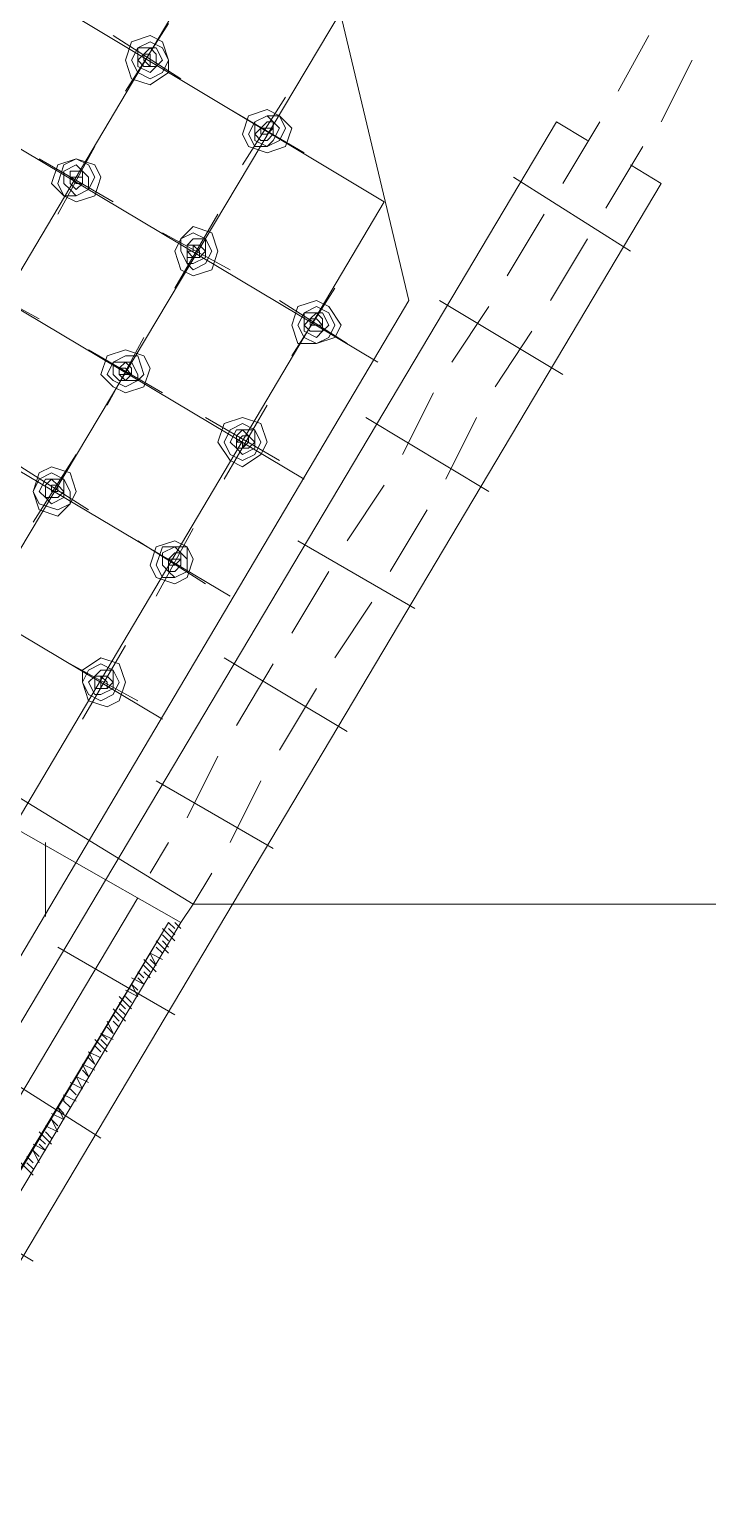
# Model space of a CAD drawing. Header units: millimetres. Extents: x 6 to 291, y 4 to 206.
# Drawn here: x 57.13 to 61.79, y 136.33 to 146.47 of the extents above; entities that cross this region are included whole.
import ezdxf

# ---------------------------------------------------------------- set-up
doc = ezdxf.new("R2010")
doc.units = ezdxf.units.MM
doc.layers.add('C00-00-00', color=7, linetype='Continuous')

msp = doc.modelspace()

# ---------------------------------------------------------------- linework, layer by layer
at = {"layer": 'C00-00-00', "lineweight": 15}
for points in [[(59.562999, 145.288003), (53.001335, 149.225004)], [(59.520669, 144.187335), (52.070001, 148.632336)], [(59.012665, 143.383004), (51.562001, 147.828004)], [(58.673999, 147.531668), (52.197, 136.609669)], [(58.504665, 142.578668), (51.096332, 146.981334)], [(59.266667, 146.600338), (53.255333, 136.525)], [(58.039, 141.732006), (50.588333, 146.177003)], [(59.562999, 145.288003), (54.567668, 136.863666)]]:
    msp.add_lwpolyline(points, dxfattribs=at)
at = {"layer": 'C00-00-00', "lineweight": 5}
for points in [[(59.732332, 144.61067), (59.097334, 147.27767)], [(58.081334, 146.515669), (57.784998, 146.050004)], [(58.165999, 146.134669), (57.700334, 146.431001)], [(61.383333, 146.431001), (61.171666, 146.050004)], [(61.679665, 146.261667), (61.468002, 145.838336)], [(58.885666, 146.00767), (58.589334, 145.542004)], [(59.012665, 145.626669), (58.504665, 145.923001)], [(60.748335, 145.838336), (54.652333, 135.593669)], [(60.959998, 145.711338), (60.748335, 145.838336)], [(61.044667, 145.838336), (60.790665, 145.415001)], [(57.573335, 145.669003), (57.319333, 145.203334)], [(61.340999, 145.669003), (61.087001, 145.245668)], [(57.700334, 145.288003), (57.192334, 145.584335)], [(61.256334, 145.542004), (61.468002, 145.415001)], [(61.468002, 145.415001), (55.372, 135.170334)], [(60.451999, 145.457336), (61.256334, 144.949336)], [(58.420001, 145.203334), (58.123665, 144.695334)], [(60.663666, 145.203334), (60.409669, 144.780003)], [(58.504665, 144.822337), (58.039, 145.076335)], [(60.959998, 145.034001), (60.706001, 144.61067)], [(57.192334, 144.483671), (56.726665, 144.737669)], [(59.224332, 144.695334), (58.928, 144.229669)], [(59.732332, 144.61067), (55.245001, 137.033004)], [(59.309001, 144.314334), (58.843332, 144.61067)], [(59.943999, 144.61067), (60.790665, 144.10267)], [(60.282666, 144.568336), (60.028668, 144.187335)], [(60.579002, 144.399002), (60.325, 144.018002)], [(57.912001, 144.356668), (57.657999, 143.891003)], [(58.039, 143.975668), (57.531001, 144.272004)], [(59.901665, 143.975668), (59.690002, 143.552337)], [(58.758667, 143.891003), (58.462335, 143.383004)], [(58.843332, 143.510002), (58.335332, 143.806334)], [(59.436, 143.806334), (60.282666, 143.298335)], [(60.198001, 143.806334), (59.986334, 143.383004)], [(57.531001, 143.171336), (57.065331, 143.467668)], [(57.446332, 143.552337), (57.15, 143.086667)], [(59.562999, 143.340669), (59.309001, 142.959669)], [(59.859335, 143.171336), (59.605333, 142.748001)], [(58.335332, 142.663336), (57.869667, 142.959669)], [(58.250668, 143.044337), (57.996666, 142.578668)], [(58.970335, 142.959669), (59.774666, 142.494003)], [(59.181998, 142.748001), (58.928, 142.32467)], [(59.478334, 142.536338), (59.224332, 142.155333)], [(57.784998, 142.240001), (57.488666, 141.732006)], [(58.462335, 142.155333), (59.309001, 141.647337)], [(57.869667, 141.859001), (57.404002, 142.112999)], [(58.801001, 142.112999), (58.547, 141.689672)], [(59.097334, 141.943669), (58.843332, 141.520334)], [(58.420001, 141.478), (58.208333, 141.054665)], [(56.726665, 141.39334), (58.250668, 140.462001)], [(57.996666, 141.308671), (58.801001, 140.843002)], [(58.716333, 141.308671), (58.504665, 140.885336)], [(56.599666, 141.224002), (58.165999, 140.335006)], [(57.234669, 140.377333), (57.234669, 140.885336)], [(58.081334, 140.885336), (57.954331, 140.673673)], [(58.377666, 140.673673), (58.250668, 140.462001)], [(57.869667, 140.504336), (50.969333, 128.905003)], [(58.250668, 140.462001), (58.165999, 140.335006)], [(58.250668, 140.462001), (72.47467, 140.462001)], [(58.081334, 140.335006), (51.181001, 128.778)], [(58.081334, 140.335006), (55.075668, 135.339672), (55.160332, 135.297337)], [(55.160332, 135.297337), (58.165999, 140.335006)], [(58.123665, 140.292672), (58.081334, 140.335006)], [(58.165999, 140.292672), (58.123665, 140.335006)], [(58.123665, 140.208004), (58.039, 140.292672)], [(58.081334, 140.208004), (58.039, 140.250338)], [(58.123665, 140.250338), (58.081334, 140.292672)], [(57.319333, 140.165669), (58.123665, 139.7)], [(58.039, 140.081001), (57.954331, 140.123335)], [(57.996666, 140.038666), (57.954331, 140.123335)], [(58.081334, 140.123335), (57.996666, 140.208004)], [(58.039, 140.123335), (57.996666, 140.165669)], [(58.081334, 140.165669), (58.039, 140.208004)], [(57.996666, 139.996332), (57.912001, 140.081001)], [(57.954331, 139.996332), (57.912001, 140.038666)], [(57.996666, 140.038666), (57.954331, 140.081001)], [(57.912001, 139.911672), (57.827333, 139.954006)], [(57.912001, 139.954006), (57.869667, 139.996332)], [(57.912001, 139.911672), (57.869667, 139.954006)], [(57.954331, 139.954006), (57.912001, 139.996332)], [(57.827333, 139.742334), (57.742668, 139.827003)], [(57.869667, 139.827003), (57.784998, 139.869337)], [(57.827333, 139.784669), (57.784998, 139.827003)], [(57.869667, 139.869337), (57.827333, 139.911672)], [(57.869667, 139.827003), (57.827333, 139.911672)], [(57.784998, 139.657666), (57.700334, 139.742334)], [(57.784998, 139.742334), (57.742668, 139.784669)], [(57.784998, 139.7), (57.742668, 139.742334)], [(57.700334, 139.573005), (57.657999, 139.657666)], [(57.700334, 139.573005), (57.657999, 139.615339)], [(57.742668, 139.657666), (57.700334, 139.7)], [(57.742668, 139.615339), (57.700334, 139.657666)], [(57.657999, 139.446002), (57.573335, 139.530671)], [(57.700334, 139.530671), (57.615665, 139.573005)], [(57.657999, 139.530671), (57.615665, 139.573005)], [(57.657999, 139.488336), (57.615665, 139.530671)], [(57.615665, 139.403668), (57.531001, 139.446002)], [(57.573335, 139.361333), (57.531001, 139.446002)], [(57.615665, 139.446002), (57.573335, 139.488336)], [(56.811334, 139.361333), (57.615665, 138.853338)], [(57.573335, 139.318999), (57.488666, 139.361333)], [(57.531001, 139.276673), (57.488666, 139.361333)], [(57.531001, 139.276673), (57.488666, 139.318999)], [(57.573335, 139.361333), (57.531001, 139.403668)], [(57.488666, 139.192004), (57.404002, 139.234339)], [(57.531001, 139.234339), (57.446332, 139.276673)], [(57.488666, 139.192004), (57.446332, 139.276673)], [(57.446332, 139.107336), (57.361667, 139.14967)], [(57.404002, 139.065001), (57.361667, 139.107336), (57.361667, 139.14967)], [(57.404002, 139.065001), (57.361667, 139.107336)], [(57.446332, 139.14967), (57.404002, 139.192004)], [(57.446332, 139.14967), (57.404002, 139.192004)], [(57.361667, 138.980333), (57.276999, 139.022667)], [(57.361667, 139.022667), (57.319333, 139.065001)], [(57.361667, 138.980333), (57.319333, 139.065001)], [(57.319333, 138.895672), (57.234669, 138.937999)], [(57.319333, 138.937999), (57.276999, 138.980333)], [(57.319333, 138.895672), (57.276999, 138.980333)], [(57.234669, 138.768669), (57.15, 138.811004)], [(57.276999, 138.811004), (57.192334, 138.895672)], [(57.234669, 138.811004), (57.192334, 138.853338)], [(57.234669, 138.768669), (57.192334, 138.811004)], [(57.276999, 138.853338), (57.234669, 138.895672)], [(57.15, 138.684001), (57.107666, 138.726335)], [(57.192334, 138.726335), (57.15, 138.768669)], [(57.192334, 138.684001), (57.15, 138.768669)], [(57.15, 138.599332), (57.065331, 138.684001)], [(57.15, 138.641666), (57.107666, 138.684001)], [(56.303334, 138.514672), (57.15, 138.006668)]]:
    msp.add_lwpolyline(points, dxfattribs=at)
for points in [[(57.784998, 146.261667), (57.827332, 146.134667), (57.954332, 146.092334), (58.081332, 146.177001), (58.081332, 146.261667), (58.038998, 146.388667), (57.954332, 146.431001), (57.827332, 146.388667)], [(57.827333, 146.261667), (57.869666, 146.177001), (57.954333, 146.134667), (58.038999, 146.177001), (58.081333, 146.261667), (58.038999, 146.346334), (57.954333, 146.388667), (57.869666, 146.346334)], [(57.869667, 146.261667), (57.869667, 146.219334), (57.954334, 146.177001), (57.996667, 146.219334), (58.039, 146.261667), (57.996667, 146.346334), (57.954334, 146.346334), (57.869667, 146.346334)], [(57.869667, 146.261667), (57.912, 146.219334), (57.954334, 146.219334), (57.996667, 146.219334), (57.996667, 146.261667), (57.996667, 146.304001), (57.954334, 146.346334), (57.912, 146.304001)], [(57.912001, 146.261667), (57.954335, 146.219334), (57.954335, 146.261667), (57.954335, 146.304001), (57.912001, 146.304001)], [(58.589334, 145.753668), (58.631667, 145.669001), (58.758667, 145.626668), (58.885667, 145.669001), (58.928001, 145.796001), (58.843334, 145.880668), (58.758667, 145.923001), (58.631667, 145.880668)], [(58.631668, 145.753668), (58.674002, 145.669001), (58.758668, 145.669001), (58.843335, 145.711334), (58.885668, 145.796001), (58.843335, 145.880668), (58.758668, 145.880668), (58.674002, 145.838334)], [(58.673999, 145.753668), (58.673999, 145.711334), (58.758665, 145.669001), (58.800999, 145.711334), (58.843332, 145.796001), (58.800999, 145.838334), (58.758665, 145.880668), (58.673999, 145.838334)], [(58.673999, 145.753668), (58.716332, 145.711334), (58.758665, 145.711334), (58.800999, 145.753668), (58.800999, 145.796001), (58.800999, 145.838334), (58.758665, 145.838334), (58.716332, 145.796001)], [(58.716333, 145.796002), (58.716333, 145.753669), (58.758666, 145.753669), (58.800999, 145.796002), (58.758666, 145.796002)], [(57.276999, 145.415001), (57.361666, 145.330335), (57.446332, 145.288001), (57.573332, 145.330335), (57.615666, 145.457335), (57.573332, 145.542001), (57.446332, 145.584335), (57.319332, 145.542001)], [(57.319333, 145.415001), (57.361666, 145.330335), (57.446333, 145.330335), (57.531, 145.372668), (57.573333, 145.457335), (57.531, 145.542001), (57.446333, 145.584335), (57.361666, 145.542001)], [(57.361667, 145.415001), (57.404001, 145.372668), (57.446334, 145.330335), (57.531001, 145.372668), (57.531001, 145.457335), (57.488667, 145.499668), (57.446334, 145.542001), (57.361667, 145.499668)], [(57.404002, 145.457336), (57.404002, 145.415002), (57.446335, 145.372669), (57.488669, 145.415002), (57.488669, 145.499669), (57.446335, 145.499669), (57.404002, 145.499669)], [(57.404002, 145.457336), (57.446335, 145.415002), (57.488669, 145.415002), (57.488669, 145.457336), (57.446335, 145.457336)], [(58.123665, 144.949336), (58.165998, 144.822336), (58.250665, 144.780003), (58.377665, 144.822336), (58.419998, 144.949336), (58.377665, 145.076336), (58.250665, 145.11867), (58.165998, 145.034003)], [(58.165999, 144.949336), (58.208332, 144.86467), (58.250666, 144.822336), (58.335332, 144.86467), (58.377666, 144.949336), (58.335332, 145.034003), (58.250666, 145.076336), (58.165999, 145.034003)], [(58.208333, 144.949336), (58.208333, 144.86467), (58.250667, 144.86467), (58.335333, 144.907003), (58.335333, 144.949336), (58.335333, 145.034003), (58.250667, 145.034003), (58.208333, 144.99167)], [(58.208333, 144.949336), (58.250667, 144.907003), (58.293, 144.907003), (58.293, 144.949336), (58.250667, 144.99167), (58.250667, 144.949336)], [(58.208333, 144.949336), (58.208333, 144.907003), (58.293, 144.907003), (58.335333, 144.949336), (58.293, 144.99167), (58.250667, 144.99167), (58.208333, 144.99167)], [(58.928, 144.441337), (58.970334, 144.314337), (59.097334, 144.314337), (59.224334, 144.35667), (59.266667, 144.441337), (59.182, 144.568337), (59.097334, 144.61067), (58.970334, 144.568337)], [(58.970335, 144.441337), (59.012668, 144.35667), (59.097335, 144.314337), (59.182001, 144.35667), (59.224335, 144.441337), (59.182001, 144.526004), (59.097335, 144.568337), (59.012668, 144.526004)], [(59.012665, 144.441337), (59.012665, 144.399004), (59.097331, 144.35667), (59.139665, 144.399004), (59.181998, 144.441337), (59.139665, 144.526004), (59.097331, 144.526004), (59.012665, 144.526004)], [(59.012665, 144.441337), (59.054998, 144.399004), (59.097331, 144.399004), (59.139665, 144.399004), (59.139665, 144.441337), (59.139665, 144.48367), (59.097331, 144.526004), (59.054998, 144.48367)], [(59.054999, 144.441337), (59.097333, 144.441337), (59.139666, 144.441337), (59.097333, 144.48367), (59.054999, 144.48367)], [(57.615665, 144.10267), (57.700332, 144.018004), (57.784999, 143.97567), (57.911999, 144.018004), (57.954332, 144.145004), (57.911999, 144.22967), (57.784999, 144.272004), (57.657999, 144.22967)], [(57.657999, 144.10267), (57.700333, 144.060337), (57.784999, 144.018004), (57.869666, 144.060337), (57.911999, 144.10267), (57.869666, 144.22967), (57.784999, 144.22967), (57.700333, 144.187337)], [(57.700334, 144.10267), (57.742667, 144.060337), (57.785001, 144.060337), (57.869667, 144.060337), (57.869667, 144.10267), (57.827334, 144.187337), (57.785001, 144.187337), (57.700334, 144.187337)], [(57.742668, 144.10267), (57.785001, 144.060337), (57.827335, 144.10267), (57.827335, 144.145004), (57.785001, 144.187337), (57.742668, 144.145004)], [(57.742668, 144.10267), (57.785001, 144.10267), (57.827335, 144.10267), (57.785001, 144.145004), (57.742668, 144.145004)], [(58.420001, 143.637001), (58.504667, 143.510001), (58.589334, 143.467668), (58.716334, 143.552334), (58.758667, 143.637001), (58.716334, 143.764001), (58.589334, 143.806334), (58.462334, 143.764001)], [(58.462335, 143.637001), (58.504669, 143.552334), (58.589335, 143.510001), (58.674002, 143.552334), (58.716335, 143.637001), (58.674002, 143.721668), (58.589335, 143.764001), (58.504669, 143.721668)], [(58.504665, 143.637001), (58.546999, 143.594668), (58.589332, 143.552334), (58.673999, 143.594668), (58.673999, 143.637001), (58.673999, 143.721668), (58.589332, 143.721668), (58.546999, 143.721668)], [(58.547, 143.637001), (58.547, 143.594668), (58.589333, 143.594668), (58.631666, 143.594668), (58.674, 143.637001), (58.631666, 143.679334), (58.589333, 143.721668), (58.547, 143.679334)], [(58.547, 143.637001), (58.589333, 143.637001), (58.589333, 143.594668), (58.631666, 143.637001), (58.631666, 143.679334), (58.589333, 143.679334)], [(57.15, 143.298335), (57.192333, 143.171335), (57.319333, 143.129001), (57.404, 143.213668), (57.446333, 143.298335), (57.404, 143.425335), (57.277, 143.467668), (57.192333, 143.425335)], [(57.15, 143.298335), (57.192333, 143.213668), (57.319333, 143.171335), (57.404, 143.213668), (57.404, 143.298335), (57.361667, 143.383001), (57.277, 143.425335), (57.192333, 143.383001)], [(57.192334, 143.298335), (57.234668, 143.256001), (57.277001, 143.213668), (57.361668, 143.256001), (57.361668, 143.298335), (57.361668, 143.383001), (57.277001, 143.383001), (57.234668, 143.383001)], [(57.234669, 143.298335), (57.234669, 143.256001), (57.277002, 143.256001), (57.319335, 143.256001), (57.361669, 143.298335), (57.319335, 143.340668), (57.277002, 143.383001), (57.234669, 143.340668)], [(57.276999, 143.298335), (57.319332, 143.298335), (57.319332, 143.340668), (57.276999, 143.340668)], [(57.954331, 142.790335), (57.996665, 142.705669), (58.123665, 142.663335), (58.208331, 142.705669), (58.250665, 142.832669), (58.208331, 142.917335), (58.123665, 142.959669), (57.996665, 142.917335)], [(57.996666, 142.790335), (58.038999, 142.705669), (58.123666, 142.705669), (58.208333, 142.748002), (58.208333, 142.832669), (58.208333, 142.917335), (58.123666, 142.917335), (58.038999, 142.917335)], [(58.039, 142.790335), (58.081334, 142.748002), (58.123667, 142.705669), (58.208334, 142.748002), (58.208334, 142.832669), (58.166, 142.875002), (58.123667, 142.917335), (58.039, 142.875002)], [(58.081334, 142.790335), (58.081334, 142.748002), (58.123668, 142.748002), (58.166001, 142.790335), (58.166001, 142.832669), (58.166001, 142.875002), (58.123668, 142.875002), (58.081334, 142.832669)], [(58.081334, 142.83267), (58.081334, 142.790336), (58.123668, 142.790336), (58.166001, 142.83267), (58.123668, 142.83267)], [(57.488666, 141.986004), (57.531, 141.859004), (57.658, 141.81667), (57.742666, 141.859004), (57.785, 141.986004), (57.742666, 142.113004), (57.615666, 142.155337), (57.488666, 142.07067)], [(57.488666, 141.986004), (57.531, 141.901337), (57.615666, 141.859004), (57.700333, 141.901337), (57.742666, 141.986004), (57.700333, 142.07067), (57.615666, 142.113004), (57.531, 142.07067)], [(57.531001, 141.986004), (57.573334, 141.901337), (57.615667, 141.901337), (57.700334, 141.94367), (57.700334, 141.986004), (57.700334, 142.07067), (57.615667, 142.07067), (57.573334, 142.028337)], [(57.573335, 141.986004), (57.573335, 141.94367), (57.615668, 141.94367), (57.658002, 141.94367), (57.700335, 141.986004), (57.658002, 142.028337), (57.615668, 142.028337), (57.573335, 142.028337)], [(57.615665, 141.986004), (57.615665, 141.94367), (57.657999, 141.94367), (57.657999, 141.986004), (57.615665, 142.028337)]]:
    msp.add_lwpolyline(points, close=True, dxfattribs=at)

doc.saveas('drawing.dxf')
